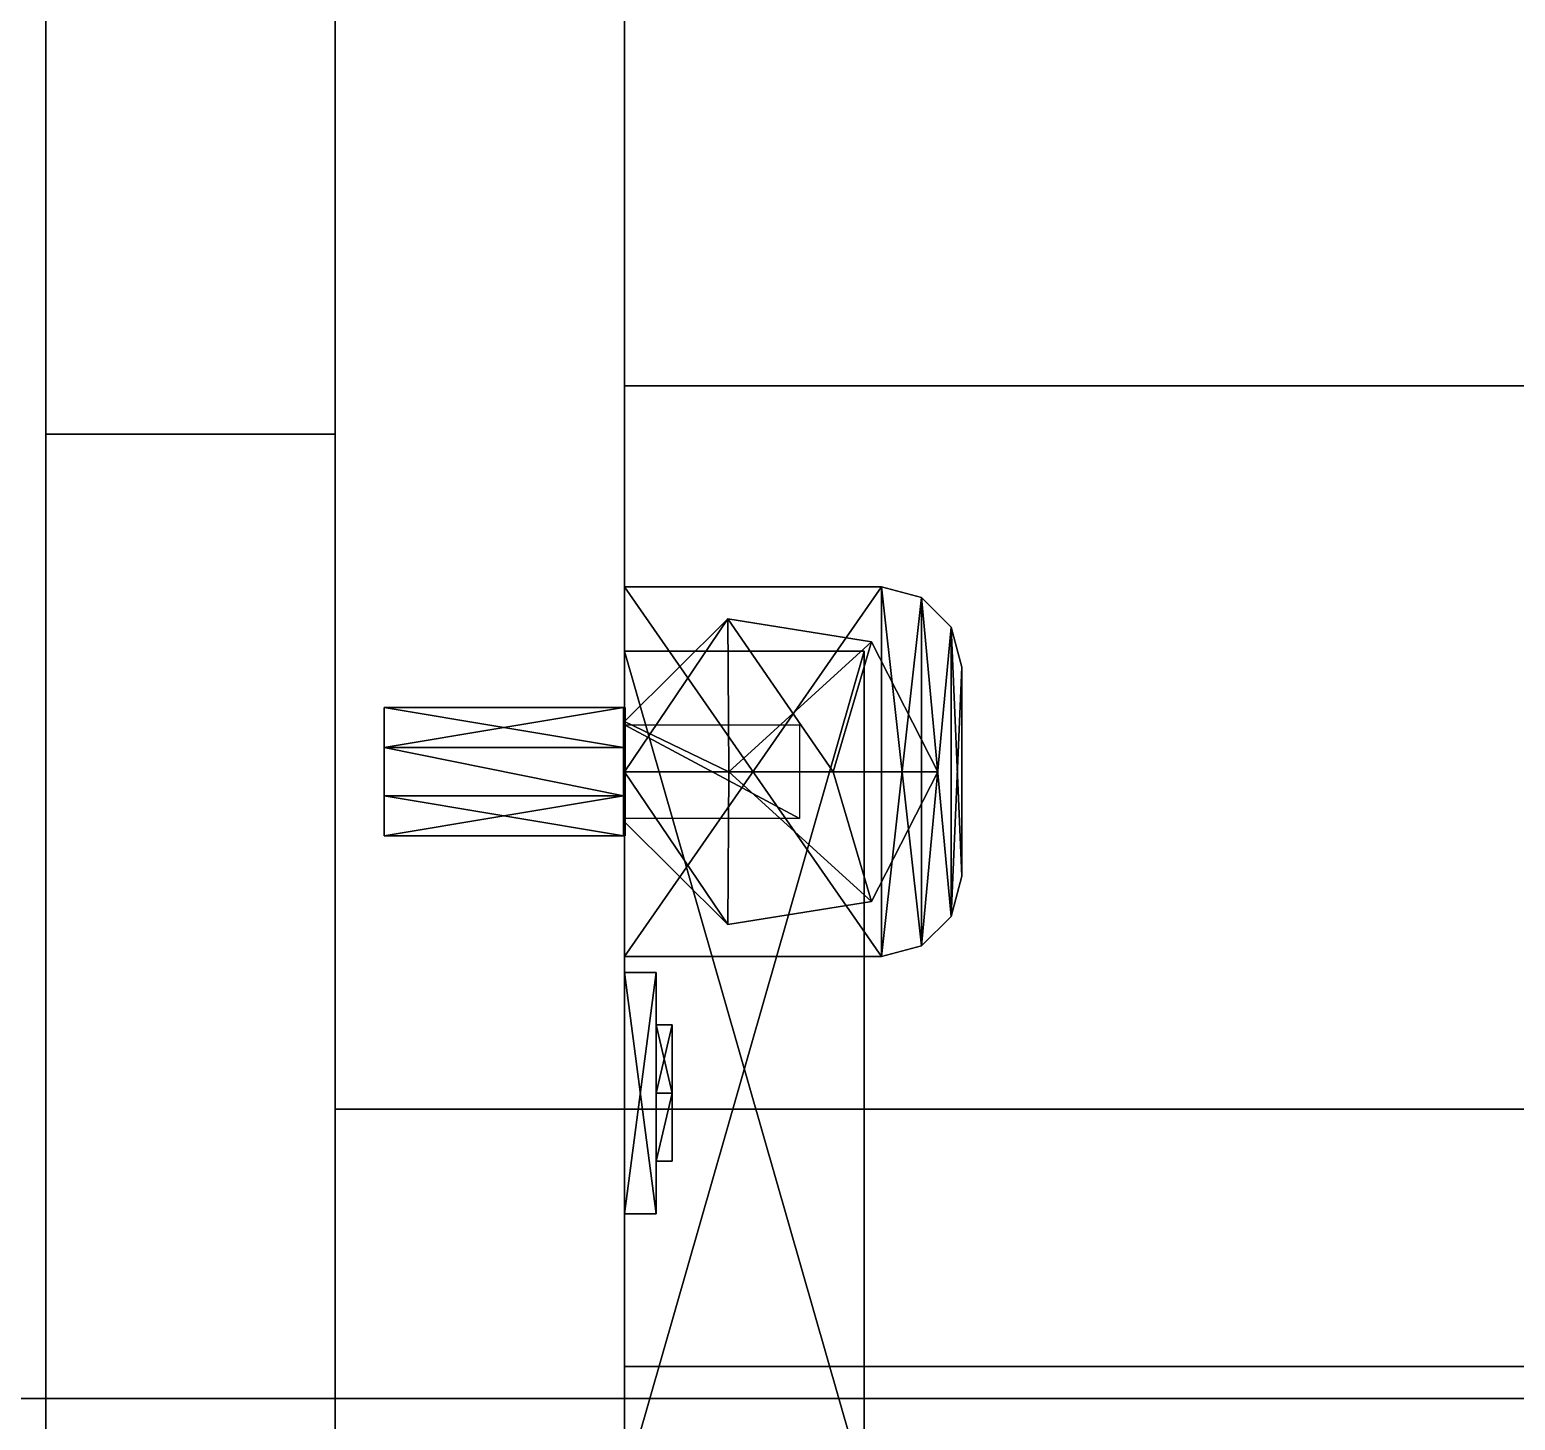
# Model space of a CAD drawing. Extents: x 0 to 4956, y -4930 to 0.
# Drawn here: x 689 to 781.4, y -493.4 to -406.8 of the extents above; entities that cross this region are included whole.
import ezdxf

# ---------------------------------------------------------------- set-up
doc = ezdxf.new("R2010")
doc.units = 0
for name, color, linetype in [('LAYER0', 7, 'CONTINUOUS'), ('LAYER700', 7, 'CONTINUOUS'), ('LAYER703', 7, 'CONTINUOUS'), ('LAYER705', 9, 'CONTINUOUS'), ('LAYER707', 9, 'CONTINUOUS'), ('LAYER713', 7, 'CONTINUOUS'), ('LAYER756', 7, 'CONTINUOUS'), ('LAYER758', 253, 'CONTINUOUS'), ('LAYER760', 253, 'CONTINUOUS'), ('LAYER762', 7, 'CONTINUOUS'), ('LAYER773', 7, 'CONTINUOUS'), ('LAYER774', 7, 'CONTINUOUS'), ('LAYER775', 254, 'CONTINUOUS'), ('LAYER787', 7, 'CONTINUOUS'), ('LAYER788', 7, 'CONTINUOUS'), ('LAYER789', 254, 'CONTINUOUS'), ('LAYER87', 9, 'CONTINUOUS')]:
    doc.layers.add(name, color=color, linetype=linetype)

msp = doc.modelspace()

# ---------------------------------------------------------------- linework, layer by layer
at = {"layer": 'LAYER0', "invisible_edges": 1}
for points in [[(4956, 0), (0, -4930), (0, 0), (4956, 0)], [(4956, -4930, 5), (0, 0, 5), (0, -4930, 5), (4956, -4930, 5)], [(0, 0, 5), (4956, -4930, 5), (4956, 0, 5), (0, 0, 5)], [(0, -4930), (4956, 0), (4956, -4930), (0, -4930)]]:
    msp.add_3dface(points, dxfattribs=at)
at = {"layer": 'LAYER700', "invisible_edges": 1}
for points in [[(708, -474, 5), (2258, -492, 5), (708, -492, 5), (708, -474, 5)], [(2258, -492, 5), (708, -474, 5), (2258, -474, 5), (2258, -492, 5)], [(708, -492, 85), (708, -474, 5), (708, -492, 5), (708, -492, 85)], [(708, -474, 5), (708, -492, 85), (708, -474, 85), (708, -474, 5)], [(2258, -474, 85), (708, -492, 85), (2258, -492, 85), (2258, -474, 85)], [(708, -492, 85), (2258, -474, 85), (708, -474, 85), (708, -492, 85)], [(708, -474, 5), (2258, -474, 85), (2258, -474, 5), (708, -474, 5)], [(2258, -474, 85), (708, -474, 5), (708, -474, 85), (2258, -474, 85)], [(708, -492, 85), (2258, -492, 5), (2258, -492, 85), (708, -492, 85)], [(2258, -492, 5), (708, -492, 85), (708, -492, 5), (2258, -492, 5)]]:
    msp.add_3dface(points, dxfattribs=at)
at = {"layer": 'LAYER703', "invisible_edges": 1}
for points in [[(708, -474, 5), (726, -133, 5), (726, -474, 5), (708, -474, 5)], [(726, -133, 5), (708, -474, 5), (708, -133, 5), (726, -133, 5)], [(708, -133, 85), (726, -474, 85), (726, -133, 85), (708, -133, 85)], [(726, -474, 85), (708, -133, 85), (708, -474, 85), (726, -474, 85)], [(708, -474, 5), (708, -133, 85), (708, -133, 5), (708, -474, 5)], [(708, -133, 85), (708, -474, 5), (708, -474, 85), (708, -133, 85)], [(726, -474, 85), (726, -133, 5), (726, -133, 85), (726, -474, 85)], [(726, -133, 5), (726, -474, 85), (726, -474, 5), (726, -133, 5)], [(726, -474, 85), (708, -474, 5), (726, -474, 5), (726, -474, 85)], [(708, -474, 5), (726, -474, 85), (708, -474, 85), (708, -474, 5)]]:
    msp.add_3dface(points, dxfattribs=at)
at = {"layer": 'LAYER705', "invisible_edges": 1}
for points in [[(690, -532, 760), (690, -432, 5), (690, -532, 5), (690, -532, 760)], [(690, -432, 5), (690, -532, 760), (690, -432, 760), (690, -432, 5)], [(708, -532, 5), (690, -432, 5), (708, -432, 5), (708, -532, 5)], [(690, -432, 5), (708, -532, 5), (690, -532, 5), (690, -432, 5)], [(708, -432, 760), (690, -432, 5), (690, -432, 760), (708, -432, 760)], [(690, -432, 5), (708, -432, 760), (708, -432, 5), (690, -432, 5)], [(690, -532, 760), (708, -432, 760), (690, -432, 760), (690, -532, 760)], [(708, -432, 760), (690, -532, 760), (708, -532, 760), (708, -432, 760)], [(708, -432, 760), (708, -532, 5), (708, -432, 5), (708, -432, 760)], [(708, -532, 5), (708, -432, 760), (708, -532, 760), (708, -532, 5)]]:
    msp.add_3dface(points, dxfattribs=at)
at = {"layer": 'LAYER707', "invisible_edges": 1}
for points in [[(668, -492, 5), (2328, -510, 5), (668, -510, 5), (668, -492, 5)], [(2328, -510, 5), (668, -492, 5), (2328, -492, 5), (2328, -510, 5)], [(2328, -492, 85), (668, -510, 85), (2328, -510, 85), (2328, -492, 85)], [(668, -510, 85), (2328, -492, 85), (668, -492, 85), (668, -510, 85)], [(668, -492, 5), (2328, -492, 85), (2328, -492, 5), (668, -492, 5)], [(2328, -492, 85), (668, -492, 5), (668, -492, 85), (2328, -492, 85)]]:
    msp.add_3dface(points, dxfattribs=at)
at = {"layer": 'LAYER713', "invisible_edges": 1}
for points in [[(708, -120, 85), (726, -510, 85), (708, -510, 85), (708, -120, 85)], [(726, -510, 85), (708, -120, 85), (726, -120, 85), (726, -510, 85)], [(726, -120, 760), (708, -510, 760), (726, -510, 760), (726, -120, 760)], [(708, -510, 760), (726, -120, 760), (708, -120, 760), (708, -510, 760)], [(708, -510, 760), (708, -120, 85), (708, -510, 85), (708, -510, 760)], [(708, -120, 85), (708, -510, 760), (708, -120, 760), (708, -120, 85)], [(726, -120, 760), (726, -510, 85), (726, -120, 85), (726, -120, 760)], [(726, -510, 85), (726, -120, 760), (726, -510, 760), (726, -510, 85)]]:
    msp.add_3dface(points, dxfattribs=at)
at = {"layer": 'LAYER756', "invisible_edges": 1}
for points in [[(2250, -120, 86), (726, -510, 86), (726, -120, 86), (2250, -120, 86)], [(726, -510, 86), (2250, -120, 86), (2250, -510, 86), (726, -510, 86)], [(726, -120, 104), (726, -510, 86), (726, -510, 104), (726, -120, 104)], [(726, -510, 86), (726, -120, 104), (726, -120, 86), (726, -510, 86)], [(2250, -510, 104), (726, -120, 104), (726, -510, 104), (2250, -510, 104)], [(726, -120, 104), (2250, -510, 104), (2250, -120, 104), (726, -120, 104)]]:
    msp.add_3dface(points, dxfattribs=at)
at = {"layer": 'LAYER758'}
for points in [[(726, -445.5, 181.2174), (740.9214, -497.5, 181.2174), (726, -497.5, 181.2174), (726, -445.5, 181.2174)], [(740.9214, -445.5, 181.2174), (740.9214, -497.5, 181.2174), (726, -445.5, 181.2174), (740.9214, -445.5, 181.2174)], [(726, -445.5, 194.7826), (740.9214, -445.5, 181.2174), (726, -445.5, 181.2174), (726, -445.5, 194.7826)], [(740.9214, -445.5, 194.7826), (740.9214, -445.5, 181.2174), (726, -445.5, 194.7826), (740.9214, -445.5, 194.7826)], [(726, -497.5, 194.7826), (740.9214, -445.5, 194.7826), (726, -445.5, 194.7826), (726, -497.5, 194.7826)], [(740.9214, -497.5, 194.7826), (740.9214, -445.5, 194.7826), (726, -497.5, 194.7826), (740.9214, -497.5, 194.7826)], [(740.9214, -445.5, 181.2174), (740.9214, -497.5, 194.7826), (740.9214, -497.5, 181.2174), (740.9214, -445.5, 181.2174)], [(740.9214, -445.5, 194.7826), (740.9214, -497.5, 194.7826), (740.9214, -445.5, 181.2174), (740.9214, -445.5, 194.7826)], [(726, -465.5, 214), (726, -480.5, 214), (727.9895, -480.5, 214), (726, -465.5, 214)], [(727.9895, -465.5, 214), (726, -465.5, 214), (727.9895, -480.5, 214), (727.9895, -465.5, 214)], [(726, -465.5, 162), (726, -465.5, 214), (727.9895, -465.5, 214), (726, -465.5, 162)], [(727.9895, -465.5, 162), (726, -465.5, 162), (727.9895, -465.5, 214), (727.9895, -465.5, 162)], [(726, -480.5, 162), (726, -465.5, 162), (727.9895, -465.5, 162), (726, -480.5, 162)], [(727.9895, -480.5, 162), (726, -480.5, 162), (727.9895, -465.5, 162), (727.9895, -480.5, 162)], [(727.9895, -465.5, 214), (727.9895, -480.5, 214), (727.9895, -480.5, 162), (727.9895, -465.5, 214)], [(727.9895, -465.5, 162), (727.9895, -465.5, 214), (727.9895, -480.5, 162), (727.9895, -465.5, 162)], [(727.9895, -473, 201.2909), (728.9843, -468.7573, 206.087), (728.9843, -473, 201.2909), (727.9895, -473, 201.2909)], [(727.9895, -468.7573, 206.087), (728.9843, -468.7573, 206.087), (727.9895, -473, 201.2909), (727.9895, -468.7573, 206.087)], [(727.9895, -468.7573, 206.087), (728.9843, -473, 210.883), (728.9843, -468.7573, 206.087), (727.9895, -468.7573, 206.087)], [(727.9895, -473, 210.883), (728.9843, -473, 210.883), (727.9895, -468.7573, 206.087), (727.9895, -473, 210.883)], [(727.9895, -473, 201.2909), (727.9895, -468.7573, 206.087), (727.9895, -473, 210.883), (727.9895, -473, 201.2909)], [(727.9895, -473, 165.117), (728.9843, -468.7573, 169.913), (728.9843, -473, 165.117), (727.9895, -473, 165.117)], [(727.9895, -468.7573, 169.913), (728.9843, -468.7573, 169.913), (727.9895, -473, 165.117), (727.9895, -468.7573, 169.913)], [(727.9895, -468.7573, 169.913), (728.9843, -473, 174.7091), (728.9843, -468.7573, 169.913), (727.9895, -468.7573, 169.913)], [(727.9895, -473, 174.7091), (728.9843, -473, 174.7091), (727.9895, -468.7573, 169.913), (727.9895, -473, 174.7091)], [(727.9895, -473, 165.117), (727.9895, -468.7573, 169.913), (727.9895, -473, 174.7091), (727.9895, -473, 165.117)], [(728.9843, -477.2427, 206.087), (728.9843, -468.7573, 206.087), (728.9843, -473, 210.883), (728.9843, -477.2427, 206.087)], [(728.9843, -473, 201.2909), (728.9843, -468.7573, 206.087), (728.9843, -477.2427, 206.087), (728.9843, -473, 201.2909)], [(728.9843, -477.2427, 169.913), (728.9843, -468.7573, 169.913), (728.9843, -473, 174.7091), (728.9843, -477.2427, 169.913)], [(728.9843, -473, 165.117), (728.9843, -468.7573, 169.913), (728.9843, -477.2427, 169.913), (728.9843, -473, 165.117)], [(727.9895, -477.2427, 206.087), (728.9843, -473, 201.2909), (728.9843, -477.2427, 206.087), (727.9895, -477.2427, 206.087)], [(727.9895, -473, 201.2909), (728.9843, -473, 201.2909), (727.9895, -477.2427, 206.087), (727.9895, -473, 201.2909)], [(727.9895, -477.2427, 206.087), (727.9895, -473, 201.2909), (727.9895, -473, 210.883), (727.9895, -477.2427, 206.087)], [(727.9895, -477.2427, 206.087), (728.9843, -473, 210.883), (727.9895, -473, 210.883), (727.9895, -477.2427, 206.087)], [(728.9843, -477.2427, 206.087), (728.9843, -473, 210.883), (727.9895, -477.2427, 206.087), (728.9843, -477.2427, 206.087)], [(727.9895, -477.2427, 169.913), (728.9843, -473, 165.117), (728.9843, -477.2427, 169.913), (727.9895, -477.2427, 169.913)], [(727.9895, -473, 165.117), (728.9843, -473, 165.117), (727.9895, -477.2427, 169.913), (727.9895, -473, 165.117)], [(727.9895, -477.2427, 169.913), (727.9895, -473, 165.117), (727.9895, -473, 174.7091), (727.9895, -477.2427, 169.913)], [(727.9895, -477.2427, 169.913), (728.9843, -473, 174.7091), (727.9895, -473, 174.7091), (727.9895, -477.2427, 169.913)], [(728.9843, -477.2427, 169.913), (728.9843, -473, 174.7091), (727.9895, -477.2427, 169.913), (728.9843, -477.2427, 169.913)], [(727.9895, -480.5, 214), (726, -480.5, 214), (726, -480.5, 162), (727.9895, -480.5, 214)], [(727.9895, -480.5, 162), (727.9895, -480.5, 214), (726, -480.5, 162), (727.9895, -480.5, 162)]]:
    msp.add_3dface(points, dxfattribs=at)
at = {"layer": 'LAYER760'}
for points in [[(726, -445.5, 650.2174), (740.9214, -497.5, 650.2174), (726, -497.5, 650.2174), (726, -445.5, 650.2174)], [(740.9214, -445.5, 650.2174), (740.9214, -497.5, 650.2174), (726, -445.5, 650.2174), (740.9214, -445.5, 650.2174)], [(726, -445.5, 663.7826), (740.9214, -445.5, 650.2174), (726, -445.5, 650.2174), (726, -445.5, 663.7826)], [(740.9214, -445.5, 663.7826), (740.9214, -445.5, 650.2174), (726, -445.5, 663.7826), (740.9214, -445.5, 663.7826)], [(726, -497.5, 663.7826), (740.9214, -445.5, 663.7826), (726, -445.5, 663.7826), (726, -497.5, 663.7826)], [(740.9214, -497.5, 663.7826), (740.9214, -445.5, 663.7826), (726, -497.5, 663.7826), (740.9214, -497.5, 663.7826)], [(740.9214, -445.5, 650.2174), (740.9214, -497.5, 663.7826), (740.9214, -497.5, 650.2174), (740.9214, -445.5, 650.2174)], [(740.9214, -445.5, 663.7826), (740.9214, -497.5, 663.7826), (740.9214, -445.5, 650.2174), (740.9214, -445.5, 663.7826)], [(726, -465.5, 683), (726, -480.5, 683), (727.9895, -480.5, 683), (726, -465.5, 683)], [(727.9895, -465.5, 683), (726, -465.5, 683), (727.9895, -480.5, 683), (727.9895, -465.5, 683)], [(726, -465.5, 631), (726, -465.5, 683), (727.9895, -465.5, 683), (726, -465.5, 631)], [(727.9895, -465.5, 631), (726, -465.5, 631), (727.9895, -465.5, 683), (727.9895, -465.5, 631)], [(726, -480.5, 631), (726, -465.5, 631), (727.9895, -465.5, 631), (726, -480.5, 631)], [(727.9895, -480.5, 631), (726, -480.5, 631), (727.9895, -465.5, 631), (727.9895, -480.5, 631)], [(727.9895, -465.5, 683), (727.9895, -480.5, 683), (727.9895, -480.5, 631), (727.9895, -465.5, 683)], [(727.9895, -465.5, 631), (727.9895, -465.5, 683), (727.9895, -480.5, 631), (727.9895, -465.5, 631)], [(727.9895, -473, 670.291), (728.9843, -468.7573, 675.087), (728.9843, -473, 670.291), (727.9895, -473, 670.291)], [(727.9895, -468.7573, 675.087), (728.9843, -468.7573, 675.087), (727.9895, -473, 670.291), (727.9895, -468.7573, 675.087)], [(727.9895, -468.7573, 675.087), (728.9843, -473, 679.883), (728.9843, -468.7573, 675.087), (727.9895, -468.7573, 675.087)], [(727.9895, -473, 679.883), (728.9843, -473, 679.883), (727.9895, -468.7573, 675.087), (727.9895, -473, 679.883)], [(727.9895, -473, 670.291), (727.9895, -468.7573, 675.087), (727.9895, -473, 679.883), (727.9895, -473, 670.291)], [(727.9895, -473, 634.117), (728.9843, -468.7573, 638.913), (728.9843, -473, 634.117), (727.9895, -473, 634.117)], [(727.9895, -468.7573, 638.913), (728.9843, -468.7573, 638.913), (727.9895, -473, 634.117), (727.9895, -468.7573, 638.913)], [(727.9895, -468.7573, 638.913), (728.9843, -473, 643.709), (728.9843, -468.7573, 638.913), (727.9895, -468.7573, 638.913)], [(727.9895, -473, 643.709), (728.9843, -473, 643.709), (727.9895, -468.7573, 638.913), (727.9895, -473, 643.709)], [(727.9895, -473, 634.117), (727.9895, -468.7573, 638.913), (727.9895, -473, 643.709), (727.9895, -473, 634.117)], [(728.9843, -477.2427, 675.087), (728.9843, -468.7573, 675.087), (728.9843, -473, 679.883), (728.9843, -477.2427, 675.087)], [(728.9843, -473, 670.291), (728.9843, -468.7573, 675.087), (728.9843, -477.2427, 675.087), (728.9843, -473, 670.291)], [(728.9843, -477.2427, 638.913), (728.9843, -468.7573, 638.913), (728.9843, -473, 643.709), (728.9843, -477.2427, 638.913)], [(728.9843, -473, 634.117), (728.9843, -468.7573, 638.913), (728.9843, -477.2427, 638.913), (728.9843, -473, 634.117)], [(727.9895, -477.2427, 675.087), (728.9843, -473, 670.291), (728.9843, -477.2427, 675.087), (727.9895, -477.2427, 675.087)], [(727.9895, -473, 670.291), (728.9843, -473, 670.291), (727.9895, -477.2427, 675.087), (727.9895, -473, 670.291)], [(727.9895, -477.2427, 675.087), (727.9895, -473, 670.291), (727.9895, -473, 679.883), (727.9895, -477.2427, 675.087)], [(727.9895, -477.2427, 675.087), (728.9843, -473, 679.883), (727.9895, -473, 679.883), (727.9895, -477.2427, 675.087)], [(728.9843, -477.2427, 675.087), (728.9843, -473, 679.883), (727.9895, -477.2427, 675.087), (728.9843, -477.2427, 675.087)], [(727.9895, -477.2427, 638.913), (728.9843, -473, 634.117), (728.9843, -477.2427, 638.913), (727.9895, -477.2427, 638.913)], [(727.9895, -473, 634.117), (728.9843, -473, 634.117), (727.9895, -477.2427, 638.913), (727.9895, -473, 634.117)], [(727.9895, -477.2427, 638.913), (727.9895, -473, 634.117), (727.9895, -473, 643.709), (727.9895, -477.2427, 638.913)], [(727.9895, -477.2427, 638.913), (728.9843, -473, 643.709), (727.9895, -473, 643.709), (727.9895, -477.2427, 638.913)], [(728.9843, -477.2427, 638.913), (728.9843, -473, 643.709), (727.9895, -477.2427, 638.913), (728.9843, -477.2427, 638.913)], [(727.9895, -480.5, 683), (726, -480.5, 683), (726, -480.5, 631), (727.9895, -480.5, 683)], [(727.9895, -480.5, 631), (727.9895, -480.5, 683), (726, -480.5, 631), (727.9895, -480.5, 631)]]:
    msp.add_3dface(points, dxfattribs=at)
at = {"layer": 'LAYER762', "invisible_edges": 1}
for points in [[(1390, -429, 741.5), (726, -509, 741.5), (726, -429, 741.5), (1390, -429, 741.5)], [(726, -509, 741.5), (1390, -429, 741.5), (1390, -509, 741.5), (726, -509, 741.5)], [(726, -429, 759.5), (726, -509, 741.5), (726, -509, 759.5), (726, -429, 759.5)], [(726, -509, 741.5), (726, -429, 759.5), (726, -429, 741.5), (726, -509, 741.5)], [(726, -429, 759.5), (1390, -429, 741.5), (726, -429, 741.5), (726, -429, 759.5)], [(1390, -429, 741.5), (726, -429, 759.5), (1390, -429, 759.5), (1390, -429, 741.5)], [(1390, -509, 759.5), (726, -429, 759.5), (726, -509, 759.5), (1390, -509, 759.5)], [(726, -429, 759.5), (1390, -509, 759.5), (1390, -429, 759.5), (726, -429, 759.5)]]:
    msp.add_3dface(points, dxfattribs=at)
at = {"layer": 'LAYER773', "invisible_edges": 1}
for points in [[(726, -144.6001, 540), (1390, -490, 540), (1390, -144.6001, 540), (726, -144.6001, 540)], [(1390, -490, 540), (726, -144.6001, 540), (726, -490, 540), (1390, -490, 540)], [(726, -144.6001, 540), (726, -490, 522), (726, -490, 540), (726, -144.6001, 540)], [(726, -490, 522), (726, -144.6001, 540), (726, -144.6001, 522), (726, -490, 522)], [(726, -490, 522), (1390, -144.6001, 522), (1390, -490, 522), (726, -490, 522)], [(1390, -144.6001, 522), (726, -490, 522), (726, -144.6001, 522), (1390, -144.6001, 522)], [(726, -490, 522), (1390, -490, 540), (726, -490, 540), (726, -490, 522)], [(1390, -490, 540), (726, -490, 522), (1390, -490, 522), (1390, -490, 540)]]:
    msp.add_3dface(points, dxfattribs=at)
at = {"layer": 'LAYER774'}
for points in [[(726, -441.5, 520.01), (742, -464.5, 520.01), (726, -464.5, 520.01), (726, -441.5, 520.01)], [(742, -441.5, 520.01), (742, -464.5, 520.01), (726, -441.5, 520.01), (742, -441.5, 520.01)], [(726, -441.5, 522), (742, -464.5, 522), (726, -464.5, 522), (726, -441.5, 522)], [(742, -441.5, 522), (742, -464.5, 522), (726, -441.5, 522), (742, -441.5, 522)], [(742, -441.5, 522), (726, -441.5, 520.01), (742, -441.5, 520.01), (742, -441.5, 522)], [(726, -441.5, 522), (726, -441.5, 520.01), (742, -441.5, 522), (726, -441.5, 522)], [(726, -464.5, 520.01), (726, -441.5, 522), (726, -441.5, 520.01), (726, -464.5, 520.01)], [(726, -464.5, 522), (726, -441.5, 522), (726, -464.5, 520.01), (726, -464.5, 522)], [(742, -464.5, 520.01), (726, -441.5, 520.01), (742, -441.5, 520.01), (742, -464.5, 520.01)], [(726, -464.5, 520.01), (726, -441.5, 520.01), (742, -464.5, 520.01), (726, -464.5, 520.01)], [(726, -441.5, 520.01), (742, -441.5, 522), (742, -441.5, 520.01), (726, -441.5, 520.01)], [(726, -441.5, 522), (742, -441.5, 522), (726, -441.5, 520.01), (726, -441.5, 522)], [(726, -441.5, 520.01), (726, -464.5, 522), (726, -464.5, 520.01), (726, -441.5, 520.01)], [(726, -441.5, 522), (726, -464.5, 522), (726, -441.5, 520.01), (726, -441.5, 522)], [(742, -441.5, 522), (726, -464.5, 522), (742, -464.5, 522), (742, -441.5, 522)], [(726, -441.5, 522), (726, -464.5, 522), (742, -441.5, 522), (726, -441.5, 522)], [(744.5, -442.1699, 520.01), (742, -441.5, 522), (744.5, -442.1699, 522), (744.5, -442.1699, 520.01)], [(742, -441.5, 520.01), (742, -441.5, 522), (744.5, -442.1699, 520.01), (742, -441.5, 520.01)], [(742, -441.5, 520.01), (744.5, -442.1699, 520.01), (742, -464.5, 520.01), (742, -441.5, 520.01)], [(742, -441.5, 522), (742, -464.5, 522), (744.5, -442.1699, 522), (742, -441.5, 522)], [(744.5, -463.8301, 520.01), (742, -441.5, 520.01), (742, -464.5, 520.01), (744.5, -463.8301, 520.01)], [(744.5, -442.1699, 520.01), (742, -441.5, 520.01), (744.5, -463.8301, 520.01), (744.5, -442.1699, 520.01)], [(744.5, -463.8301, 522), (742, -441.5, 522), (742, -464.5, 522), (744.5, -463.8301, 522)], [(744.5, -442.1699, 522), (742, -441.5, 522), (744.5, -463.8301, 522), (744.5, -442.1699, 522)], [(742, -441.5, 520.01), (744.5, -442.1699, 522), (744.5, -442.1699, 520.01), (742, -441.5, 520.01)], [(742, -441.5, 522), (744.5, -442.1699, 522), (742, -441.5, 520.01), (742, -441.5, 522)], [(742, -464.5, 520.01), (744.5, -442.1699, 520.01), (744.5, -463.8301, 520.01), (742, -464.5, 520.01)], [(744.5, -442.1699, 522), (742, -464.5, 522), (744.5, -463.8301, 522), (744.5, -442.1699, 522)], [(746.3301, -444, 520.01), (744.5, -442.1699, 522), (746.3301, -444, 522), (746.3301, -444, 520.01)], [(744.5, -442.1699, 520.01), (744.5, -442.1699, 522), (746.3301, -444, 520.01), (744.5, -442.1699, 520.01)], [(746.3301, -462, 520.01), (744.5, -442.1699, 520.01), (746.3301, -444, 520.01), (746.3301, -462, 520.01)], [(744.5, -463.8301, 520.01), (744.5, -442.1699, 520.01), (746.3301, -462, 520.01), (744.5, -463.8301, 520.01)], [(744.5, -442.1699, 522), (744.5, -463.8301, 522), (746.3301, -444, 522), (744.5, -442.1699, 522)], [(746.3301, -462, 520.01), (744.5, -442.1699, 520.01), (744.5, -463.8301, 520.01), (746.3301, -462, 520.01)], [(746.3301, -444, 520.01), (744.5, -442.1699, 520.01), (746.3301, -462, 520.01), (746.3301, -444, 520.01)], [(746.3301, -462, 522), (744.5, -442.1699, 522), (744.5, -463.8301, 522), (746.3301, -462, 522)], [(746.3301, -444, 522), (744.5, -442.1699, 522), (746.3301, -462, 522), (746.3301, -444, 522)], [(744.5, -442.1699, 520.01), (746.3301, -444, 522), (746.3301, -444, 520.01), (744.5, -442.1699, 520.01)], [(744.5, -442.1699, 522), (746.3301, -444, 522), (744.5, -442.1699, 520.01), (744.5, -442.1699, 522)], [(726, -449.8774, 536), (732.5, -453, 536), (732.4314, -443.4824, 536), (726, -449.8774, 536)], [(732.4314, -443.4824, 522), (726, -449.8774, 536), (732.4314, -443.4824, 536), (732.4314, -443.4824, 522)], [(726, -449.8774, 522), (726, -449.8774, 536), (732.4314, -443.4824, 522), (726, -449.8774, 522)], [(732.4314, -443.4824, 522), (726, -449.8774, 536), (726, -449.8774, 522), (732.4314, -443.4824, 522)], [(732.4314, -443.4824, 536), (726, -449.8774, 536), (732.4314, -443.4824, 522), (732.4314, -443.4824, 536)], [(726, -453, 536), (732.4314, -443.4824, 536), (732.5, -453, 536), (726, -453, 536)], [(726, -449.8774, 536), (732.4314, -443.4824, 536), (726, -453, 536), (726, -449.8774, 536)], [(732.4314, -443.4824, 536), (739, -453, 536), (741.387, -444.9165, 536), (732.4314, -443.4824, 536)], [(732.5, -453, 536), (739, -453, 536), (732.4314, -443.4824, 536), (732.5, -453, 536)], [(741.387, -444.9165, 522), (732.4314, -443.4824, 536), (741.387, -444.9165, 536), (741.387, -444.9165, 522)], [(732.4314, -443.4824, 522), (732.4314, -443.4824, 536), (741.387, -444.9165, 522), (732.4314, -443.4824, 522)], [(741.387, -444.9165, 522), (732.4314, -443.4824, 536), (732.4314, -443.4824, 522), (741.387, -444.9165, 522)], [(741.387, -444.9165, 536), (732.4314, -443.4824, 536), (741.387, -444.9165, 522), (741.387, -444.9165, 536)], [(732.4314, -443.4824, 536), (741.387, -444.9165, 536), (732.5, -453, 536), (732.4314, -443.4824, 536)], [(746.3301, -444, 522), (744.5, -463.8301, 522), (746.3301, -462, 522), (746.3301, -444, 522)], [(747, -446.5, 520.01), (746.3301, -444, 522), (747, -446.5, 522), (747, -446.5, 520.01)], [(746.3301, -444, 520.01), (746.3301, -444, 522), (747, -446.5, 520.01), (746.3301, -444, 520.01)], [(747, -459.5, 520.01), (746.3301, -444, 520.01), (747, -446.5, 520.01), (747, -459.5, 520.01)], [(746.3301, -462, 520.01), (746.3301, -444, 520.01), (747, -459.5, 520.01), (746.3301, -462, 520.01)], [(746.3301, -444, 522), (746.3301, -462, 522), (747, -446.5, 522), (746.3301, -444, 522)], [(747, -459.5, 520.01), (746.3301, -444, 520.01), (746.3301, -462, 520.01), (747, -459.5, 520.01)], [(747, -446.5, 520.01), (746.3301, -444, 520.01), (747, -459.5, 520.01), (747, -446.5, 520.01)], [(747, -459.5, 522), (746.3301, -444, 522), (746.3301, -462, 522), (747, -459.5, 522)], [(747, -446.5, 522), (746.3301, -444, 522), (747, -459.5, 522), (747, -446.5, 522)], [(746.3301, -444, 520.01), (747, -446.5, 522), (747, -446.5, 520.01), (746.3301, -444, 520.01)], [(746.3301, -444, 522), (747, -446.5, 522), (746.3301, -444, 520.01), (746.3301, -444, 522)], [(732.5, -453, 536), (741.387, -444.9165, 536), (739, -453, 536), (732.5, -453, 536)], [(741.387, -444.9165, 536), (739, -453, 536), (745.5, -453, 536), (741.387, -444.9165, 536)], [(741.387, -444.9165, 536), (745.5, -453, 536), (739, -453, 536), (741.387, -444.9165, 536)], [(745.5, -453, 522), (741.387, -444.9165, 536), (745.5, -453, 536), (745.5, -453, 522)], [(741.387, -444.9165, 522), (741.387, -444.9165, 536), (745.5, -453, 522), (741.387, -444.9165, 522)], [(745.5, -453, 522), (741.387, -444.9165, 536), (741.387, -444.9165, 522), (745.5, -453, 522)], [(745.5, -453, 536), (741.387, -444.9165, 536), (745.5, -453, 522), (745.5, -453, 536)], [(747, -446.5, 522), (746.3301, -462, 522), (747, -459.5, 522), (747, -446.5, 522)], [(747, -446.5, 522), (747, -459.5, 520.01), (747, -459.5, 522), (747, -446.5, 522)], [(747, -446.5, 520.01), (747, -459.5, 520.01), (747, -446.5, 522), (747, -446.5, 520.01)], [(747, -446.5, 520.01), (747, -459.5, 522), (747, -459.5, 520.01), (747, -446.5, 520.01)], [(747, -446.5, 522), (747, -459.5, 522), (747, -446.5, 520.01), (747, -446.5, 522)], [(726, -456.1226, 536), (726, -449.8774, 522), (726, -456.1226, 522), (726, -456.1226, 536)], [(726, -449.8774, 536), (726, -449.8774, 522), (726, -456.1226, 536), (726, -449.8774, 536)], [(726, -453, 536), (732.5, -453, 536), (726, -449.8774, 536), (726, -453, 536)], [(726, -449.8774, 522), (726, -456.1226, 536), (726, -456.1226, 522), (726, -449.8774, 522)], [(726, -449.8774, 536), (726, -456.1226, 536), (726, -449.8774, 522), (726, -449.8774, 536)], [(736.9084, -455.9199, 520), (726, -450.0801, 520), (736.9084, -450.0801, 520), (736.9084, -455.9199, 520)], [(726, -455.9199, 520), (726, -450.0801, 520), (736.9084, -455.9199, 520), (726, -455.9199, 520)], [(726, -453, 536), (732.4314, -462.5176, 536), (732.5, -453, 536), (726, -453, 536)], [(726, -456.1226, 536), (732.4314, -462.5176, 536), (726, -453, 536), (726, -456.1226, 536)], [(726, -453, 536), (732.4314, -462.5176, 536), (732.5, -453, 536), (726, -453, 536)], [(726, -456.1226, 536), (732.4314, -462.5176, 536), (726, -453, 536), (726, -456.1226, 536)], [(732.4314, -462.5176, 536), (741.387, -461.0835, 536), (732.5, -453, 536), (732.4314, -462.5176, 536)], [(732.4314, -462.5176, 536), (741.387, -461.0835, 536), (732.5, -453, 536), (732.4314, -462.5176, 536)], [(732.5, -453, 536), (741.387, -461.0835, 536), (739, -453, 536), (732.5, -453, 536)], [(732.5, -453, 536), (741.387, -461.0835, 536), (739, -453, 536), (732.5, -453, 536)], [(739, -453, 536), (741.387, -461.0835, 536), (745.5, -453, 536), (739, -453, 536)], [(741.387, -461.0835, 536), (745.5, -453, 536), (739, -453, 536), (741.387, -461.0835, 536)], [(745.5, -453, 536), (741.387, -461.0835, 522), (745.5, -453, 522), (745.5, -453, 536)], [(741.387, -461.0835, 536), (741.387, -461.0835, 522), (745.5, -453, 536), (741.387, -461.0835, 536)], [(741.387, -461.0835, 522), (745.5, -453, 536), (745.5, -453, 522), (741.387, -461.0835, 522)], [(741.387, -461.0835, 536), (745.5, -453, 536), (741.387, -461.0835, 522), (741.387, -461.0835, 536)], [(732.4314, -462.5176, 522), (726, -456.1226, 536), (726, -456.1226, 522), (732.4314, -462.5176, 522)], [(732.4314, -462.5176, 536), (726, -456.1226, 536), (732.4314, -462.5176, 522), (732.4314, -462.5176, 536)], [(726, -456.1226, 522), (732.4314, -462.5176, 536), (732.4314, -462.5176, 522), (726, -456.1226, 522)], [(726, -456.1226, 536), (732.4314, -462.5176, 536), (726, -456.1226, 522), (726, -456.1226, 536)], [(747, -459.5, 522), (746.3301, -462, 520.01), (747, -459.5, 520.01), (747, -459.5, 522)], [(746.3301, -462, 522), (746.3301, -462, 520.01), (747, -459.5, 522), (746.3301, -462, 522)], [(746.3301, -462, 520.01), (747, -459.5, 522), (747, -459.5, 520.01), (746.3301, -462, 520.01)], [(746.3301, -462, 522), (747, -459.5, 522), (746.3301, -462, 520.01), (746.3301, -462, 522)], [(741.387, -461.0835, 536), (732.4314, -462.5176, 522), (741.387, -461.0835, 522), (741.387, -461.0835, 536)], [(732.4314, -462.5176, 536), (732.4314, -462.5176, 522), (741.387, -461.0835, 536), (732.4314, -462.5176, 536)], [(732.4314, -462.5176, 522), (741.387, -461.0835, 536), (741.387, -461.0835, 522), (732.4314, -462.5176, 522)], [(732.4314, -462.5176, 536), (741.387, -461.0835, 536), (732.4314, -462.5176, 522), (732.4314, -462.5176, 536)], [(746.3301, -462, 522), (744.5, -463.8301, 520.01), (746.3301, -462, 520.01), (746.3301, -462, 522)], [(744.5, -463.8301, 522), (744.5, -463.8301, 520.01), (746.3301, -462, 522), (744.5, -463.8301, 522)], [(744.5, -463.8301, 520.01), (746.3301, -462, 522), (746.3301, -462, 520.01), (744.5, -463.8301, 520.01)], [(744.5, -463.8301, 522), (746.3301, -462, 522), (744.5, -463.8301, 520.01), (744.5, -463.8301, 522)], [(744.5, -463.8301, 522), (742, -464.5, 520.01), (744.5, -463.8301, 520.01), (744.5, -463.8301, 522)], [(742, -464.5, 522), (742, -464.5, 520.01), (744.5, -463.8301, 522), (742, -464.5, 522)], [(742, -464.5, 520.01), (744.5, -463.8301, 522), (744.5, -463.8301, 520.01), (742, -464.5, 520.01)], [(742, -464.5, 522), (744.5, -463.8301, 522), (742, -464.5, 520.01), (742, -464.5, 522)], [(742, -464.5, 520.01), (726, -464.5, 522), (726, -464.5, 520.01), (742, -464.5, 520.01)], [(742, -464.5, 522), (726, -464.5, 522), (742, -464.5, 520.01), (742, -464.5, 522)], [(726, -464.5, 522), (742, -464.5, 520.01), (742, -464.5, 522), (726, -464.5, 522)], [(726, -464.5, 520.01), (742, -464.5, 520.01), (726, -464.5, 522), (726, -464.5, 520.01)]]:
    msp.add_3dface(points, dxfattribs=at)
at = {"layer": 'LAYER775'}
for points in [[(711.05, -449, 527.5), (711.05, -457, 527.5), (711.05, -451.5, 530.8301), (711.05, -449, 527.5)], [(711.05, -449, 527.5), (711.05, -454.5, 524.1699), (711.05, -457, 527.5), (711.05, -449, 527.5)], [(711.05, -451.5, 524.1699), (711.05, -454.5, 524.1699), (711.05, -449, 527.5), (711.05, -451.5, 524.1699)], [(725.95, -451.5, 530.8301), (711.05, -449, 527.5), (711.05, -451.5, 530.8301), (725.95, -451.5, 530.8301)], [(725.95, -449, 527.5), (711.05, -449, 527.5), (725.95, -451.5, 530.8301), (725.95, -449, 527.5)], [(725.95, -449, 527.5), (711.05, -451.5, 524.1699), (711.05, -449, 527.5), (725.95, -449, 527.5)], [(725.95, -451.5, 524.1699), (711.05, -451.5, 524.1699), (725.95, -449, 527.5), (725.95, -451.5, 524.1699)], [(726.05, -451.5, 530.8301), (725.95, -449, 527.5), (725.95, -451.5, 530.8301), (726.05, -451.5, 530.8301)], [(726.05, -449, 527.5), (725.95, -449, 527.5), (726.05, -451.5, 530.8301), (726.05, -449, 527.5)], [(726.05, -449, 527.5), (725.95, -451.5, 524.1699), (725.95, -449, 527.5), (726.05, -449, 527.5)], [(726.05, -451.5, 524.1699), (725.95, -451.5, 524.1699), (726.05, -449, 527.5), (726.05, -451.5, 524.1699)], [(725.95, -449, 523.5), (726.05, -457, 523.5), (725.95, -457, 523.5), (725.95, -449, 523.5)], [(726.05, -449, 523.5), (726.05, -457, 523.5), (725.95, -449, 523.5), (726.05, -449, 523.5)], [(725.95, -457, 531.5), (726.05, -449, 531.5), (725.95, -449, 531.5), (725.95, -457, 531.5)], [(726.05, -457, 531.5), (726.05, -449, 531.5), (725.95, -457, 531.5), (726.05, -457, 531.5)], [(725.95, -449, 523.5), (726.05, -449, 531.5), (726.05, -449, 523.5), (725.95, -449, 523.5)], [(725.95, -449, 531.5), (726.05, -449, 531.5), (725.95, -449, 523.5), (725.95, -449, 531.5)], [(725.95, -449, 531.5), (725.95, -457, 523.5), (725.95, -457, 531.5), (725.95, -449, 531.5)], [(725.95, -449, 523.5), (725.95, -457, 523.5), (725.95, -449, 531.5), (725.95, -449, 523.5)], [(726.05, -457, 531.5), (726.05, -449, 523.5), (726.05, -449, 531.5), (726.05, -457, 531.5)], [(726.05, -457, 523.5), (726.05, -449, 523.5), (726.05, -457, 531.5), (726.05, -457, 523.5)], [(711.05, -451.5, 530.8301), (711.05, -457, 527.5), (711.05, -454.5, 530.8301), (711.05, -451.5, 530.8301)], [(711.05, -451.5, 530.8301), (725.95, -454.5, 530.8301), (725.95, -451.5, 530.8301), (711.05, -451.5, 530.8301)], [(711.05, -454.5, 530.8301), (725.95, -454.5, 530.8301), (711.05, -451.5, 530.8301), (711.05, -454.5, 530.8301)], [(711.05, -451.5, 524.1699), (725.95, -454.5, 524.1699), (711.05, -454.5, 524.1699), (711.05, -451.5, 524.1699)], [(725.95, -451.5, 524.1699), (725.95, -454.5, 524.1699), (711.05, -451.5, 524.1699), (725.95, -451.5, 524.1699)], [(726.05, -451.5, 530.8301), (725.95, -454.5, 530.8301), (726.05, -454.5, 530.8301), (726.05, -451.5, 530.8301)], [(725.95, -451.5, 530.8301), (725.95, -454.5, 530.8301), (726.05, -451.5, 530.8301), (725.95, -451.5, 530.8301)], [(725.95, -451.5, 524.1699), (726.05, -454.5, 524.1699), (725.95, -454.5, 524.1699), (725.95, -451.5, 524.1699)], [(726.05, -451.5, 524.1699), (726.05, -454.5, 524.1699), (725.95, -451.5, 524.1699), (726.05, -451.5, 524.1699)], [(711.05, -454.5, 530.8301), (725.95, -457, 527.5), (725.95, -454.5, 530.8301), (711.05, -454.5, 530.8301)], [(711.05, -457, 527.5), (725.95, -457, 527.5), (711.05, -454.5, 530.8301), (711.05, -457, 527.5)], [(711.05, -457, 527.5), (725.95, -454.5, 524.1699), (725.95, -457, 527.5), (711.05, -457, 527.5)], [(711.05, -454.5, 524.1699), (725.95, -454.5, 524.1699), (711.05, -457, 527.5), (711.05, -454.5, 524.1699)], [(725.95, -454.5, 530.8301), (726.05, -457, 527.5), (726.05, -454.5, 530.8301), (725.95, -454.5, 530.8301)], [(725.95, -457, 527.5), (726.05, -457, 527.5), (725.95, -454.5, 530.8301), (725.95, -457, 527.5)], [(725.95, -457, 527.5), (726.05, -454.5, 524.1699), (726.05, -457, 527.5), (725.95, -457, 527.5)], [(725.95, -454.5, 524.1699), (726.05, -454.5, 524.1699), (725.95, -457, 527.5), (725.95, -454.5, 524.1699)], [(725.95, -457, 531.5), (726.05, -457, 523.5), (726.05, -457, 531.5), (725.95, -457, 531.5)], [(725.95, -457, 523.5), (726.05, -457, 523.5), (725.95, -457, 531.5), (725.95, -457, 523.5)]]:
    msp.add_3dface(points, dxfattribs=at)
at = {"layer": 'LAYER787', "invisible_edges": 1}
for points in [[(726, -144.6001, 322), (1390, -490, 322), (1390, -144.6001, 322), (726, -144.6001, 322)], [(1390, -490, 322), (726, -144.6001, 322), (726, -490, 322), (1390, -490, 322)], [(726, -144.6001, 322), (726, -490, 304), (726, -490, 322), (726, -144.6001, 322)], [(726, -490, 304), (726, -144.6001, 322), (726, -144.6001, 304), (726, -490, 304)], [(726, -490, 304), (1390, -144.6001, 304), (1390, -490, 304), (726, -490, 304)], [(1390, -144.6001, 304), (726, -490, 304), (726, -144.6001, 304), (1390, -144.6001, 304)], [(726, -490, 304), (1390, -490, 322), (726, -490, 322), (726, -490, 304)], [(1390, -490, 322), (726, -490, 304), (1390, -490, 304), (1390, -490, 322)]]:
    msp.add_3dface(points, dxfattribs=at)
at = {"layer": 'LAYER788'}
for points in [[(726, -441.5, 302.01), (742, -464.5, 302.01), (726, -464.5, 302.01), (726, -441.5, 302.01)], [(742, -441.5, 302.01), (742, -464.5, 302.01), (726, -441.5, 302.01), (742, -441.5, 302.01)], [(726, -441.5, 304), (742, -464.5, 304), (726, -464.5, 304), (726, -441.5, 304)], [(742, -441.5, 304), (742, -464.5, 304), (726, -441.5, 304), (742, -441.5, 304)], [(742, -441.5, 304), (726, -441.5, 302.01), (742, -441.5, 302.01), (742, -441.5, 304)], [(726, -441.5, 304), (726, -441.5, 302.01), (742, -441.5, 304), (726, -441.5, 304)], [(726, -464.5, 302.01), (726, -441.5, 304), (726, -441.5, 302.01), (726, -464.5, 302.01)], [(726, -464.5, 304), (726, -441.5, 304), (726, -464.5, 302.01), (726, -464.5, 304)], [(742, -464.5, 302.01), (726, -441.5, 302.01), (742, -441.5, 302.01), (742, -464.5, 302.01)], [(726, -464.5, 302.01), (726, -441.5, 302.01), (742, -464.5, 302.01), (726, -464.5, 302.01)], [(726, -441.5, 302.01), (742, -441.5, 304), (742, -441.5, 302.01), (726, -441.5, 302.01)], [(726, -441.5, 304), (742, -441.5, 304), (726, -441.5, 302.01), (726, -441.5, 304)], [(726, -441.5, 302.01), (726, -464.5, 304), (726, -464.5, 302.01), (726, -441.5, 302.01)], [(726, -441.5, 304), (726, -464.5, 304), (726, -441.5, 302.01), (726, -441.5, 304)], [(742, -441.5, 304), (726, -464.5, 304), (742, -464.5, 304), (742, -441.5, 304)], [(726, -441.5, 304), (726, -464.5, 304), (742, -441.5, 304), (726, -441.5, 304)], [(744.5, -442.1699, 302.01), (742, -441.5, 304), (744.5, -442.1699, 304), (744.5, -442.1699, 302.01)], [(742, -441.5, 302.01), (742, -441.5, 304), (744.5, -442.1699, 302.01), (742, -441.5, 302.01)], [(742, -441.5, 302.01), (744.5, -442.1699, 302.01), (742, -464.5, 302.01), (742, -441.5, 302.01)], [(742, -441.5, 304), (742, -464.5, 304), (744.5, -442.1699, 304), (742, -441.5, 304)], [(744.5, -463.8301, 302.01), (742, -441.5, 302.01), (742, -464.5, 302.01), (744.5, -463.8301, 302.01)], [(744.5, -442.1699, 302.01), (742, -441.5, 302.01), (744.5, -463.8301, 302.01), (744.5, -442.1699, 302.01)], [(744.5, -463.8301, 304), (742, -441.5, 304), (742, -464.5, 304), (744.5, -463.8301, 304)], [(744.5, -442.1699, 304), (742, -441.5, 304), (744.5, -463.8301, 304), (744.5, -442.1699, 304)], [(742, -441.5, 302.01), (744.5, -442.1699, 304), (744.5, -442.1699, 302.01), (742, -441.5, 302.01)], [(742, -441.5, 304), (744.5, -442.1699, 304), (742, -441.5, 302.01), (742, -441.5, 304)], [(742, -464.5, 302.01), (744.5, -442.1699, 302.01), (744.5, -463.8301, 302.01), (742, -464.5, 302.01)], [(744.5, -442.1699, 304), (742, -464.5, 304), (744.5, -463.8301, 304), (744.5, -442.1699, 304)], [(746.3301, -444, 302.01), (744.5, -442.1699, 304), (746.3301, -444, 304), (746.3301, -444, 302.01)], [(744.5, -442.1699, 302.01), (744.5, -442.1699, 304), (746.3301, -444, 302.01), (744.5, -442.1699, 302.01)], [(746.3301, -462, 302.01), (744.5, -442.1699, 302.01), (746.3301, -444, 302.01), (746.3301, -462, 302.01)], [(744.5, -463.8301, 302.01), (744.5, -442.1699, 302.01), (746.3301, -462, 302.01), (744.5, -463.8301, 302.01)], [(744.5, -442.1699, 304), (744.5, -463.8301, 304), (746.3301, -444, 304), (744.5, -442.1699, 304)], [(746.3301, -462, 302.01), (744.5, -442.1699, 302.01), (744.5, -463.8301, 302.01), (746.3301, -462, 302.01)], [(746.3301, -444, 302.01), (744.5, -442.1699, 302.01), (746.3301, -462, 302.01), (746.3301, -444, 302.01)], [(746.3301, -462, 304), (744.5, -442.1699, 304), (744.5, -463.8301, 304), (746.3301, -462, 304)], [(746.3301, -444, 304), (744.5, -442.1699, 304), (746.3301, -462, 304), (746.3301, -444, 304)], [(744.5, -442.1699, 302.01), (746.3301, -444, 304), (746.3301, -444, 302.01), (744.5, -442.1699, 302.01)], [(744.5, -442.1699, 304), (746.3301, -444, 304), (744.5, -442.1699, 302.01), (744.5, -442.1699, 304)], [(726, -449.8774, 318), (732.5, -453, 318), (732.4314, -443.4824, 318), (726, -449.8774, 318)], [(732.4314, -443.4824, 304), (726, -449.8774, 318), (732.4314, -443.4824, 318), (732.4314, -443.4824, 304)], [(726, -449.8774, 304), (726, -449.8774, 318), (732.4314, -443.4824, 304), (726, -449.8774, 304)], [(732.4314, -443.4824, 304), (726, -449.8774, 318), (726, -449.8774, 304), (732.4314, -443.4824, 304)], [(732.4314, -443.4824, 318), (726, -449.8774, 318), (732.4314, -443.4824, 304), (732.4314, -443.4824, 318)], [(726, -453, 318), (732.4314, -443.4824, 318), (732.5, -453, 318), (726, -453, 318)], [(726, -449.8774, 318), (732.4314, -443.4824, 318), (726, -453, 318), (726, -449.8774, 318)], [(732.4314, -443.4824, 318), (739, -453, 318), (741.387, -444.9165, 318), (732.4314, -443.4824, 318)], [(732.5, -453, 318), (739, -453, 318), (732.4314, -443.4824, 318), (732.5, -453, 318)], [(741.387, -444.9165, 304), (732.4314, -443.4824, 318), (741.387, -444.9165, 318), (741.387, -444.9165, 304)], [(732.4314, -443.4824, 304), (732.4314, -443.4824, 318), (741.387, -444.9165, 304), (732.4314, -443.4824, 304)], [(741.387, -444.9165, 304), (732.4314, -443.4824, 318), (732.4314, -443.4824, 304), (741.387, -444.9165, 304)], [(741.387, -444.9165, 318), (732.4314, -443.4824, 318), (741.387, -444.9165, 304), (741.387, -444.9165, 318)], [(732.4314, -443.4824, 318), (741.387, -444.9165, 318), (732.5, -453, 318), (732.4314, -443.4824, 318)], [(746.3301, -444, 304), (744.5, -463.8301, 304), (746.3301, -462, 304), (746.3301, -444, 304)], [(747, -446.5, 302.01), (746.3301, -444, 304), (747, -446.5, 304), (747, -446.5, 302.01)], [(746.3301, -444, 302.01), (746.3301, -444, 304), (747, -446.5, 302.01), (746.3301, -444, 302.01)], [(747, -459.5, 302.01), (746.3301, -444, 302.01), (747, -446.5, 302.01), (747, -459.5, 302.01)], [(746.3301, -462, 302.01), (746.3301, -444, 302.01), (747, -459.5, 302.01), (746.3301, -462, 302.01)], [(746.3301, -444, 304), (746.3301, -462, 304), (747, -446.5, 304), (746.3301, -444, 304)], [(747, -459.5, 302.01), (746.3301, -444, 302.01), (746.3301, -462, 302.01), (747, -459.5, 302.01)], [(747, -446.5, 302.01), (746.3301, -444, 302.01), (747, -459.5, 302.01), (747, -446.5, 302.01)], [(747, -459.5, 304), (746.3301, -444, 304), (746.3301, -462, 304), (747, -459.5, 304)], [(747, -446.5, 304), (746.3301, -444, 304), (747, -459.5, 304), (747, -446.5, 304)], [(746.3301, -444, 302.01), (747, -446.5, 304), (747, -446.5, 302.01), (746.3301, -444, 302.01)], [(746.3301, -444, 304), (747, -446.5, 304), (746.3301, -444, 302.01), (746.3301, -444, 304)], [(732.5, -453, 318), (741.387, -444.9165, 318), (739, -453, 318), (732.5, -453, 318)], [(741.387, -444.9165, 318), (739, -453, 318), (745.5, -453, 318), (741.387, -444.9165, 318)], [(741.387, -444.9165, 318), (745.5, -453, 318), (739, -453, 318), (741.387, -444.9165, 318)], [(745.5, -453, 304), (741.387, -444.9165, 318), (745.5, -453, 318), (745.5, -453, 304)], [(741.387, -444.9165, 304), (741.387, -444.9165, 318), (745.5, -453, 304), (741.387, -444.9165, 304)], [(745.5, -453, 304), (741.387, -444.9165, 318), (741.387, -444.9165, 304), (745.5, -453, 304)], [(745.5, -453, 318), (741.387, -444.9165, 318), (745.5, -453, 304), (745.5, -453, 318)], [(747, -446.5, 304), (746.3301, -462, 304), (747, -459.5, 304), (747, -446.5, 304)], [(747, -446.5, 304), (747, -459.5, 302.01), (747, -459.5, 304), (747, -446.5, 304)], [(747, -446.5, 302.01), (747, -459.5, 302.01), (747, -446.5, 304), (747, -446.5, 302.01)], [(747, -446.5, 302.01), (747, -459.5, 304), (747, -459.5, 302.01), (747, -446.5, 302.01)], [(747, -446.5, 304), (747, -459.5, 304), (747, -446.5, 302.01), (747, -446.5, 304)], [(726, -456.1226, 318), (726, -449.8774, 304), (726, -456.1226, 304), (726, -456.1226, 318)], [(726, -449.8774, 318), (726, -449.8774, 304), (726, -456.1226, 318), (726, -449.8774, 318)], [(726, -453, 318), (732.5, -453, 318), (726, -449.8774, 318), (726, -453, 318)], [(726, -449.8774, 304), (726, -456.1226, 318), (726, -456.1226, 304), (726, -449.8774, 304)], [(726, -449.8774, 318), (726, -456.1226, 318), (726, -449.8774, 304), (726, -449.8774, 318)], [(736.9084, -455.9199, 302), (726, -450.0801, 302), (736.9084, -450.0801, 302), (736.9084, -455.9199, 302)], [(726, -455.9199, 302), (726, -450.0801, 302), (736.9084, -455.9199, 302), (726, -455.9199, 302)], [(726, -453, 318), (732.4314, -462.5176, 318), (732.5, -453, 318), (726, -453, 318)], [(726, -456.1226, 318), (732.4314, -462.5176, 318), (726, -453, 318), (726, -456.1226, 318)], [(726, -453, 318), (732.4314, -462.5176, 318), (732.5, -453, 318), (726, -453, 318)], [(726, -456.1226, 318), (732.4314, -462.5176, 318), (726, -453, 318), (726, -456.1226, 318)], [(732.4314, -462.5176, 318), (741.387, -461.0835, 318), (732.5, -453, 318), (732.4314, -462.5176, 318)], [(732.4314, -462.5176, 318), (741.387, -461.0835, 318), (732.5, -453, 318), (732.4314, -462.5176, 318)], [(732.5, -453, 318), (741.387, -461.0835, 318), (739, -453, 318), (732.5, -453, 318)], [(732.5, -453, 318), (741.387, -461.0835, 318), (739, -453, 318), (732.5, -453, 318)], [(739, -453, 318), (741.387, -461.0835, 318), (745.5, -453, 318), (739, -453, 318)], [(741.387, -461.0835, 318), (745.5, -453, 318), (739, -453, 318), (741.387, -461.0835, 318)], [(745.5, -453, 318), (741.387, -461.0835, 304), (745.5, -453, 304), (745.5, -453, 318)], [(741.387, -461.0835, 318), (741.387, -461.0835, 304), (745.5, -453, 318), (741.387, -461.0835, 318)], [(741.387, -461.0835, 304), (745.5, -453, 318), (745.5, -453, 304), (741.387, -461.0835, 304)], [(741.387, -461.0835, 318), (745.5, -453, 318), (741.387, -461.0835, 304), (741.387, -461.0835, 318)], [(732.4314, -462.5176, 304), (726, -456.1226, 318), (726, -456.1226, 304), (732.4314, -462.5176, 304)], [(732.4314, -462.5176, 318), (726, -456.1226, 318), (732.4314, -462.5176, 304), (732.4314, -462.5176, 318)], [(726, -456.1226, 304), (732.4314, -462.5176, 318), (732.4314, -462.5176, 304), (726, -456.1226, 304)], [(726, -456.1226, 318), (732.4314, -462.5176, 318), (726, -456.1226, 304), (726, -456.1226, 318)], [(747, -459.5, 304), (746.3301, -462, 302.01), (747, -459.5, 302.01), (747, -459.5, 304)], [(746.3301, -462, 304), (746.3301, -462, 302.01), (747, -459.5, 304), (746.3301, -462, 304)], [(746.3301, -462, 302.01), (747, -459.5, 304), (747, -459.5, 302.01), (746.3301, -462, 302.01)], [(746.3301, -462, 304), (747, -459.5, 304), (746.3301, -462, 302.01), (746.3301, -462, 304)], [(741.387, -461.0835, 318), (732.4314, -462.5176, 304), (741.387, -461.0835, 304), (741.387, -461.0835, 318)], [(732.4314, -462.5176, 318), (732.4314, -462.5176, 304), (741.387, -461.0835, 318), (732.4314, -462.5176, 318)], [(732.4314, -462.5176, 304), (741.387, -461.0835, 318), (741.387, -461.0835, 304), (732.4314, -462.5176, 304)], [(732.4314, -462.5176, 318), (741.387, -461.0835, 318), (732.4314, -462.5176, 304), (732.4314, -462.5176, 318)], [(746.3301, -462, 304), (744.5, -463.8301, 302.01), (746.3301, -462, 302.01), (746.3301, -462, 304)], [(744.5, -463.8301, 304), (744.5, -463.8301, 302.01), (746.3301, -462, 304), (744.5, -463.8301, 304)], [(744.5, -463.8301, 302.01), (746.3301, -462, 304), (746.3301, -462, 302.01), (744.5, -463.8301, 302.01)], [(744.5, -463.8301, 304), (746.3301, -462, 304), (744.5, -463.8301, 302.01), (744.5, -463.8301, 304)], [(744.5, -463.8301, 304), (742, -464.5, 302.01), (744.5, -463.8301, 302.01), (744.5, -463.8301, 304)], [(742, -464.5, 304), (742, -464.5, 302.01), (744.5, -463.8301, 304), (742, -464.5, 304)], [(742, -464.5, 302.01), (744.5, -463.8301, 304), (744.5, -463.8301, 302.01), (742, -464.5, 302.01)], [(742, -464.5, 304), (744.5, -463.8301, 304), (742, -464.5, 302.01), (742, -464.5, 304)], [(742, -464.5, 302.01), (726, -464.5, 304), (726, -464.5, 302.01), (742, -464.5, 302.01)], [(742, -464.5, 304), (726, -464.5, 304), (742, -464.5, 302.01), (742, -464.5, 304)], [(726, -464.5, 304), (742, -464.5, 302.01), (742, -464.5, 304), (726, -464.5, 304)], [(726, -464.5, 302.01), (742, -464.5, 302.01), (726, -464.5, 304), (726, -464.5, 302.01)]]:
    msp.add_3dface(points, dxfattribs=at)
at = {"layer": 'LAYER789'}
for points in [[(711.05, -449, 309.5), (711.05, -457, 309.5), (711.05, -451.5, 312.8301), (711.05, -449, 309.5)], [(711.05, -449, 309.5), (711.05, -454.5, 306.1699), (711.05, -457, 309.5), (711.05, -449, 309.5)], [(711.05, -451.5, 306.1699), (711.05, -454.5, 306.1699), (711.05, -449, 309.5), (711.05, -451.5, 306.1699)], [(725.95, -451.5, 312.8301), (711.05, -449, 309.5), (711.05, -451.5, 312.8301), (725.95, -451.5, 312.8301)], [(725.95, -449, 309.5), (711.05, -449, 309.5), (725.95, -451.5, 312.8301), (725.95, -449, 309.5)], [(725.95, -449, 309.5), (711.05, -451.5, 306.1699), (711.05, -449, 309.5), (725.95, -449, 309.5)], [(725.95, -451.5, 306.1699), (711.05, -451.5, 306.1699), (725.95, -449, 309.5), (725.95, -451.5, 306.1699)], [(726.05, -451.5, 312.8301), (725.95, -449, 309.5), (725.95, -451.5, 312.8301), (726.05, -451.5, 312.8301)], [(726.05, -449, 309.5), (725.95, -449, 309.5), (726.05, -451.5, 312.8301), (726.05, -449, 309.5)], [(726.05, -449, 309.5), (725.95, -451.5, 306.1699), (725.95, -449, 309.5), (726.05, -449, 309.5)], [(726.05, -451.5, 306.1699), (725.95, -451.5, 306.1699), (726.05, -449, 309.5), (726.05, -451.5, 306.1699)], [(725.95, -449, 305.5), (726.05, -457, 305.5), (725.95, -457, 305.5), (725.95, -449, 305.5)], [(726.05, -449, 305.5), (726.05, -457, 305.5), (725.95, -449, 305.5), (726.05, -449, 305.5)], [(725.95, -457, 313.5), (726.05, -449, 313.5), (725.95, -449, 313.5), (725.95, -457, 313.5)], [(726.05, -457, 313.5), (726.05, -449, 313.5), (725.95, -457, 313.5), (726.05, -457, 313.5)], [(725.95, -449, 305.5), (726.05, -449, 313.5), (726.05, -449, 305.5), (725.95, -449, 305.5)], [(725.95, -449, 313.5), (726.05, -449, 313.5), (725.95, -449, 305.5), (725.95, -449, 313.5)], [(725.95, -449, 313.5), (725.95, -457, 305.5), (725.95, -457, 313.5), (725.95, -449, 313.5)], [(725.95, -449, 305.5), (725.95, -457, 305.5), (725.95, -449, 313.5), (725.95, -449, 305.5)], [(726.05, -457, 313.5), (726.05, -449, 305.5), (726.05, -449, 313.5), (726.05, -457, 313.5)], [(726.05, -457, 305.5), (726.05, -449, 305.5), (726.05, -457, 313.5), (726.05, -457, 305.5)], [(711.05, -451.5, 312.8301), (711.05, -457, 309.5), (711.05, -454.5, 312.8301), (711.05, -451.5, 312.8301)], [(711.05, -451.5, 312.8301), (725.95, -454.5, 312.8301), (725.95, -451.5, 312.8301), (711.05, -451.5, 312.8301)], [(711.05, -454.5, 312.8301), (725.95, -454.5, 312.8301), (711.05, -451.5, 312.8301), (711.05, -454.5, 312.8301)], [(711.05, -451.5, 306.1699), (725.95, -454.5, 306.1699), (711.05, -454.5, 306.1699), (711.05, -451.5, 306.1699)], [(725.95, -451.5, 306.1699), (725.95, -454.5, 306.1699), (711.05, -451.5, 306.1699), (725.95, -451.5, 306.1699)], [(726.05, -451.5, 312.8301), (725.95, -454.5, 312.8301), (726.05, -454.5, 312.8301), (726.05, -451.5, 312.8301)], [(725.95, -451.5, 312.8301), (725.95, -454.5, 312.8301), (726.05, -451.5, 312.8301), (725.95, -451.5, 312.8301)], [(725.95, -451.5, 306.1699), (726.05, -454.5, 306.1699), (725.95, -454.5, 306.1699), (725.95, -451.5, 306.1699)], [(726.05, -451.5, 306.1699), (726.05, -454.5, 306.1699), (725.95, -451.5, 306.1699), (726.05, -451.5, 306.1699)], [(711.05, -454.5, 312.8301), (725.95, -457, 309.5), (725.95, -454.5, 312.8301), (711.05, -454.5, 312.8301)], [(711.05, -457, 309.5), (725.95, -457, 309.5), (711.05, -454.5, 312.8301), (711.05, -457, 309.5)], [(711.05, -457, 309.5), (725.95, -454.5, 306.1699), (725.95, -457, 309.5), (711.05, -457, 309.5)], [(711.05, -454.5, 306.1699), (725.95, -454.5, 306.1699), (711.05, -457, 309.5), (711.05, -454.5, 306.1699)], [(725.95, -454.5, 312.8301), (726.05, -457, 309.5), (726.05, -454.5, 312.8301), (725.95, -454.5, 312.8301)], [(725.95, -457, 309.5), (726.05, -457, 309.5), (725.95, -454.5, 312.8301), (725.95, -457, 309.5)], [(725.95, -457, 309.5), (726.05, -454.5, 306.1699), (726.05, -457, 309.5), (725.95, -457, 309.5)], [(725.95, -454.5, 306.1699), (726.05, -454.5, 306.1699), (725.95, -457, 309.5), (725.95, -454.5, 306.1699)], [(725.95, -457, 313.5), (726.05, -457, 305.5), (726.05, -457, 313.5), (725.95, -457, 313.5)], [(725.95, -457, 305.5), (726.05, -457, 305.5), (725.95, -457, 313.5), (725.95, -457, 305.5)]]:
    msp.add_3dface(points, dxfattribs=at)
at = {"layer": 'LAYER87', "invisible_edges": 1}
for points in [[(2350, -100, 760), (690, -532, 760), (690, -100, 760), (2350, -100, 760)], [(690, -532, 760), (2350, -100, 760), (2350, -532, 760), (690, -532, 760)], [(690, -100, 778), (690, -532, 760), (690, -532, 778), (690, -100, 778)], [(690, -532, 760), (690, -100, 778), (690, -100, 760), (690, -532, 760)], [(2350, -532, 778), (690, -100, 778), (690, -532, 778), (2350, -532, 778)], [(690, -100, 778), (2350, -532, 778), (2350, -100, 778), (690, -100, 778)]]:
    msp.add_3dface(points, dxfattribs=at)

doc.saveas('drawing.dxf')
